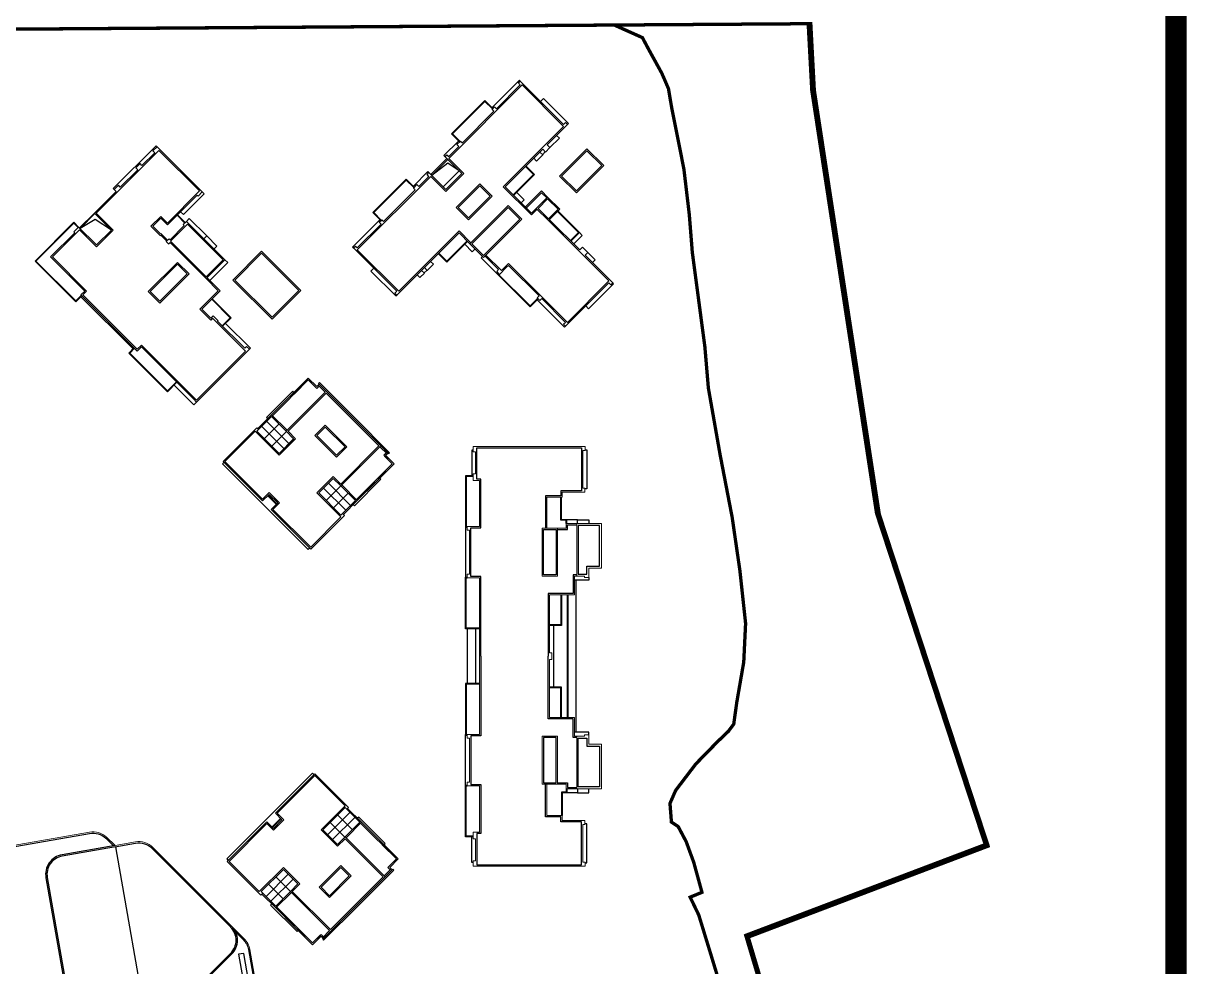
# Model space of a CAD drawing. Header units: millimetres. Extents: x 434053 to 1059003, y -2417481 to 936527.
# Drawn here: x 554260 to 556446, y -1805758 to -1803985 of the extents above; entities that cross this region are included whole.
import ezdxf
from ezdxf.lldxf.tags import DXFTag

# ---------------------------------------------------------------- set-up
doc = ezdxf.new("R2010")
doc.units = ezdxf.units.MM
doc.header["$LTSCALE"] = 1000
doc.header["$MEASUREMENT"] = 0
doc.linetypes.add('示意图$0$DASHDOT', pattern=[25.4, 12.7, -6.35, 0, -6.35])
for name, color, linetype in [('A-ANNO-TTLB', 7, 'Continuous'), ('TITLIN', 7, 'Continuous'), ('图框层', 3, 'Continuous'), ('图签 A1$0$净用地范围线', 6, 'Continuous'), ('建筑轮廓-首层平台', 90, 'Continuous'), ('示意图$0$A-FURN', 251, 'Continuous'), ('示意图$0$A-WALL', 2, 'Continuous'), ('示意图$0$WALL', 4, 'Continuous'), ('示意图$0$净用地范围线', 6, 'Continuous'), ('示意图$0$图签 A1$0$净用地范围线', 6, 'Continuous'), ('示意图$0$建筑轮廓-窗-阳台', 255, 'Continuous'), ('示意图$0$建筑轮廓-首层平台', 90, 'Continuous')]:
    doc.layers.add(name, color=color, linetype=linetype)
doc.layers.add('示意图$0$建筑轮廓-塔楼', color=4, linetype='Continuous', lineweight=0)
doc.layers.add('示意图$0$绿化系统', color=106, linetype='Continuous', lineweight=5)
tags = doc.linetypes.add('图签 A1$0$DASHDOT', pattern=[1, 0.5, -0.25, 0, -0.25]).pattern_tags.tags
tags[10:11] = [DXFTag(74, 4), DXFTag(75, 0), DXFTag(340, '0'), DXFTag(46, 1.0), DXFTag(50, 0.0), DXFTag(44, 0.0), DXFTag(45, 0.0)]
tags[8:9] = [DXFTag(74, 4), DXFTag(75, 0), DXFTag(340, '0'), DXFTag(46, 1.0), DXFTag(50, 0.0), DXFTag(44, 0.0), DXFTag(45, 0.0)]
tags[6:7] = [DXFTag(74, 4), DXFTag(75, 0), DXFTag(340, '0'), DXFTag(46, 1.0), DXFTag(50, 0.0), DXFTag(44, 0.0), DXFTag(45, 0.0)]
tags[4:5] = [DXFTag(74, 4), DXFTag(75, 0), DXFTag(340, '0'), DXFTag(46, 1.0), DXFTag(50, 0.0), DXFTag(44, 0.0), DXFTag(45, 0.0)]
tags = doc.linetypes.add('示意图$0$图签 A1$0$DASHDOT', pattern=[1, 0.5, -0.25, 0, -0.25]).pattern_tags.tags
tags[10:11] = [DXFTag(74, 4), DXFTag(75, 0), DXFTag(340, '0'), DXFTag(46, 1.0), DXFTag(50, 0.0), DXFTag(44, 0.0), DXFTag(45, 0.0)]
tags[8:9] = [DXFTag(74, 4), DXFTag(75, 0), DXFTag(340, '0'), DXFTag(46, 1.0), DXFTag(50, 0.0), DXFTag(44, 0.0), DXFTag(45, 0.0)]
tags[6:7] = [DXFTag(74, 4), DXFTag(75, 0), DXFTag(340, '0'), DXFTag(46, 1.0), DXFTag(50, 0.0), DXFTag(44, 0.0), DXFTag(45, 0.0)]
tags[4:5] = [DXFTag(74, 4), DXFTag(75, 0), DXFTag(340, '0'), DXFTag(46, 1.0), DXFTag(50, 0.0), DXFTag(44, 0.0), DXFTag(45, 0.0)]

# ---------------------------------------------------------------- blocks, each defined once
blk = doc.blocks.new('asdfgafglogo2021h')
at = {"layer": 'TITLIN', "const_width": 80}
blk.add_lwpolyline([(392492.5, -19768.5), (398992.5, -19768.5)], dxfattribs=at)
blk = doc.blocks.new('asdfgafg21GZ_LABEL3')
at = {"xscale": 0.01, "yscale": 0.01, "zscale": 0.01}
blk.add_blockref('asdfgafglogo2021h', (-3989.925, 166.192), dxfattribs=at)
blk = doc.blocks.new('asdfgafgA$C15443CC7')
at = {"const_width": 120}
blk.add_lwpolyline([(198600, 82876.1), (208350, 82876.1)], dxfattribs=at)
blk.add_lwpolyline([(198600, 82876.1), (208350, 82876.1)], dxfattribs=at)
at = {"layer": 'A-ANNO-TTLB', "const_width": 100}
blk.add_lwpolyline([(198625.4, 82876.1), (208375.4, 82876.1), (208375.4, 70800), (198625.4, 70800)], close=True, dxfattribs=at)
at = {"layer": '图框层', "xscale": 150.0000000300889, "yscale": 150.0000000300889, "zscale": 150.0000000300889}
blk.add_blockref('asdfgafg21GZ_LABEL3', (208350, 87600), dxfattribs=at)
blk = doc.blocks.new('asdfgafg示意图$0$dfhghj')
at = {"color": 0, "linetype": 'ByBlock'}
for points in [[(5723, 31443), (11672, 35614, 0.4142131), (12407, 39793), (779, 56377, 0.4142136), (-3399, 57111)], [(-2403, 57566), (-1080, 58493, -0.153915), (526, 58999), (13579, 58999, 0.090583), (14710, 59206), (17984, 54541), (16074, 53201), (24652, 40969, -0.1540985), (25159, 39361), (25159, 18388), (24645, 18388), (24645, 17492)], [(-18141, 41898), (-18141, 41898), (-18141, 45075, -0.2443674), (-16948, 47366), (-3283, 56949)], [(5605, 31604), (11558, 35778, 0.4142131), (12243, 39678), (616, 56262, 0.4142136), (-3285, 56947, 0.4142136)], [(-18341, 41999), (-18341, 33899, 0.4166668), (-15341, 30924), (4001, 30899, 0.1547311), (5723, 31443)], [(-18141, 41999), (-18141, 33899, 0.4166668), (-15342, 31124, -0.0024153), (-15341, 31124), (4001, 31099, 0.1544003), (5605, 31604, 0.1544003)], [(-19018, 14830), (-20791, 14825), (-20791, 38533, -0.2385104), (-19650, 40788), (-18341, 41751)]]:
    blk.add_lwpolyline(points, format="xyb", dxfattribs=at)
for points in [[(10659, 58199), (959, 58199), (959, 57399), (10659, 57399), (10659, 58199)], [(13859, 58999), (13859, 52220), (15890, 52220), (16474, 52629)], [(-18141, 41999), (10615, 41999)], [(10860, 41999), (23929, 41999)], [(16753, 41999), (16753, 39999), (13959, 39999), (13959, 41999)], [(13959, 41749), (16753, 41749)], [(13959, 41499), (16753, 41499)], [(13959, 41249), (16753, 41249)], [(13959, 40999), (16753, 40999)], [(13959, 40749), (16753, 40749)], [(13959, 40499), (16753, 40499)], [(13959, 40249), (16753, 40249)], [(-5141, -25776), (-5141, -29801), (-341, -29801), (-341, -25776)], [(1459, -25776), (1459, -29801), (6259, -29801), (6259, -25776)], [(8059, -25776), (8059, -29801), (12859, -29801), (12859, -25776)]]:
    blk.add_lwpolyline(points, dxfattribs=at)
at = {"layer": '示意图$0$建筑轮廓-塔楼'}
blk.add_lwpolyline([(-10141, 9099), (17859, 9099), (17859, -15701), (-10141, -15701)], close=True, dxfattribs=at)
at = {"layer": '示意图$0$建筑轮廓-窗-阳台'}
blk.add_lwpolyline([(-13191, 18999), (20909, 18999), (20909, 17999), (21639, 18004), (24920, 17249), (26741, 14416), (26741, 13749), (27709, 13749), (27709, -20351), (26741, -20351), (26741, -21018), (24920, -23850), (21661, -24601), (20909, -24601), (20909, -25601), (-13191, -25601), (-13191, -24606), (-13921, -24606), (-17202, -23850), (-18991, -21067), (-18991, -20351), (-19991, -20351), (-19989, 13749), (-19023, 13752), (-19023, 14416), (-17202, 17249), (-13921, 18004), (-13191, 17999), (-13191, 18999)], dxfattribs=at)
blk.add_lwpolyline([(-9941, 8899), (17659, 8899), (17659, -15501), (-9941, -15501)], close=True, dxfattribs=at)
at = {"layer": '示意图$0$绿化系统', "color": 4}
for points in [[(-19491, 14629), (-20991, 14624), (-20991, 38533, -0.2385104), (-19769, 40949), (-18341, 41999), (-18341, 45075, -0.2443674), (-17063, 47530), (-1195, 58657, -0.153915), (526, 59199), (13579, 59199, 0.1035619), (14782, 59451), (18263, 54492), (16352, 53152), (24815, 41084, -0.1540985), (25359, 39361), (25359, 18188), (24845, 18188), (24845, 17492)], [(1189, 19387, 0.5677405), (-71, 19387), (-71, 19174), (-546, 19174), (-546, 19199), (-576, 19199), (-576, 19349), (-4906, 19349), (-4906, 19199), (-4936, 19199), (-4936, 19174), (-5411, 19174), (-5411, 19387, 0.5677405), (-6671, 19387), (-6671, 19174), (-7146, 19174), (-7146, 19199), (-7176, 19199), (-7176, 19349), (-11506, 19349), (-11506, 19199), (-11536, 19199), (-11536, 19174), (-12011, 19174), (-12011, 19387, 0.5677405), (-13271, 19387), (-13271, 19124), (-13391, 19124), (-13391, 18174), (-13960, 18174), (-13966, 18199), (-13966, 18498), (-14066, 18498), (-14066, 18197), (-17339, 17443), (-19150, 14624), (-19491, 14624), (-19491, 14524), (-19191, 14524), (-19166, 14508), (-19166, 13949), (-20089, 13949), (-20089, 13829), (-20379, 13829, 0.5677121), (-20379, 12570), (-20166, 12570), (-20166, 12094), (-20191, 12094), (-20191, 12064), (-20341, 12064), (-20341, 7735), (-20191, 7735), (-20191, 7704), (-20166, 7704), (-20166, 7229), (-20379, 7229, 0.5677121), (-20379, 5970), (-20166, 5970), (-20166, 5494), (-20191, 5494), (-20191, 5464), (-20341, 5464), (-20341, 1135), (-20191, 1135), (-20191, 1104), (-20166, 1104), (-20166, 629), (-20379, 629, 0.5677121), (-20379, -630), (-20166, -630), (-20166, -1106), (-20191, -1106), (-20191, -1136), (-20341, -1136), (-20341, -5466), (-20191, -5466), (-20191, -5496), (-20166, -5496), (-20166, -5971), (-20379, -5971, 0.5677121), (-20379, -7230), (-20166, -7230), (-20166, -7706), (-20191, -7706), (-20191, -7736), (-20341, -7736), (-20341, -12066), (-20191, -12066), (-20191, -12096), (-20166, -12096), (-20166, -12571), (-20379, -12571, 0.5677121), (-20379, -13830), (-20166, -13830), (-20166, -14306), (-20191, -14306), (-20191, -14336), (-20341, -14336), (-20341, -18666), (-20191, -18666), (-20191, -18696), (-20166, -18696), (-20166, -19171), (-20379, -19171, 0.567935), (-20379, -20430), (-20089, -20430), (-20089, -20551), (-19166, -20551), (-19166, -21110), (-19191, -21126), (-19491, -21126), (-19491, -21226), (-19150, -21226), (-17338, -24044), (-14066, -24798), (-14066, -25099), (-13966, -25099), (-13966, -24801), (-13960, -24776), (-13391, -24776), (-13391, -25725), (-13270, -25725), (-13270, -25989, 0.5677405), (-12011, -25989), (-12011, -25776), (-11536, -25776), (-11536, -25801), (-11506, -25801), (-11506, -25951), (-7176, -25951), (-7176, -25801), (-7146, -25801), (-7146, -25776), (-6670, -25776), (-6670, -25989, 0.5677405), (-5411, -25989), (-5411, -25776), (-4936, -25776), (-4936, -25801), (-4906, -25801), (-4906, -25951), (-576, -25951), (-576, -25801), (-546, -25801), (-546, -25776), (-70, -25776), (-70, -25989, 0.5677405), (1189, -25989), (1189, -25776), (1664, -25776), (1664, -25801), (1694, -25801), (1694, -25951), (6024, -25951), (6024, -25801), (6055, -25801), (6054, -25776), (6529, -25776), (6529, -25989, 0.5677405), (7789, -25989), (7789, -25776), (8264, -25776), (8264, -25801), (8294, -25801), (8294, -25951), (12624, -25951), (12624, -25801), (12654, -25801), (12654, -25776), (13129, -25776), (13129, -25989, 0.5677405), (14389, -25989), (14389, -25776), (14864, -25776), (14864, -25801), (14894, -25801), (14894, -25951), (19224, -25951), (19224, -25801), (19254, -25801), (19254, -25776), (19729, -25776), (19729, -25989, 0.5677405), (20989, -25989), (20989, -25725), (21109, -25725), (21109, -24776), (21678, -24776), (21684, -24801), (21684, -25099), (21784, -25099), (21784, -24798), (25057, -24044), (26868, -21226), (27209, -21226), (27209, -21126), (26909, -21126), (26884, -21110), (26884, -20551), (27807, -20551), (27807, -20430), (28097, -20430, 0.567935), (28097, -19171), (27884, -19171), (27884, -18696), (27909, -18696), (27909, -18666), (28059, -18666), (28059, -14336), (27909, -14336), (27909, -14306), (27884, -14306), (27884, -13831), (28097, -13831, 0.5677121), (28097, -12571), (27884, -12571), (27884, -12096), (27909, -12096), (27909, -12066), (28059, -12066), (28059, -7736), (27909, -7736), (27909, -7706), (27884, -7706), (27884, -7230), (28097, -7230, 0.5677121), (28097, -5971), (27884, -5971), (27884, -5496), (27909, -5496), (27909, -5466), (28059, -5466), (28059, -1136), (27909, -1136), (27909, -1106), (27884, -1106), (27884, -630), (28097, -630, 0.5677121), (28097, 629), (27884, 629), (27884, 1104), (27909, 1104), (27909, 1134), (28059, 1134), (28059, 5464), (27909, 5464), (27909, 5494), (27884, 5494), (27884, 5970), (28097, 5970, 0.5677121), (28097, 7229), (27884, 7229), (27884, 7704), (27909, 7704), (27909, 7734), (28059, 7734), (28059, 12064), (27909, 12064), (27909, 12094), (27884, 12094), (27884, 12570), (28097, 12570, 0.5677121), (28097, 13829), (27807, 13829), (27807, 13949), (26884, 13949), (26884, 14508), (26909, 14524), (27209, 14524), (27209, 14624), (26869, 14624), (25057, 17443), (21784, 18197), (21784, 18498), (21684, 18498), (21684, 18199), (21678, 18174), (21109, 18174), (21109, 19124), (20989, 19124), (20989, 19387, 0.5677405), (19729, 19387), (19729, 19174), (19254, 19174), (19254, 19199), (19224, 19199), (19224, 19349), (14894, 19349), (14894, 19199), (14864, 19199), (14864, 19174), (14389, 19174), (14389, 19387, 0.5677405), (13130, 19387), (13129, 19174), (12654, 19174), (12654, 19199), (12624, 19199), (12624, 19349), (8294, 19349), (8294, 19199), (8264, 19199), (8264, 19174), (7789, 19174), (7789, 19387, 0.5677405), (6529, 19387), (6529, 19174), (6054, 19174), (6055, 19199), (6024, 19199), (6024, 19349), (1694, 19349), (1694, 19199), (1664, 19199), (1664, 19174), (1189, 19174), (1189, 19387)]]:
    blk.add_lwpolyline(points, format="xyb", dxfattribs=at)
blk = doc.blocks.new('asdfgafg示意图$0$444444#')
at = {"layer": '示意图$0$建筑轮廓-塔楼'}
for points in [[(712059.77, 2542305.18), (712059.77, 2542308.78), (712059.07, 2542308.78), (712059.07, 2542314.08), (712065.77, 2542314.08), (712065.77, 2542312.18), (712067.17, 2542312.18), (712067.17, 2542311.53), (712066.97, 2542311.53), (712066.97, 2542310.03), (712069.77, 2542310.03), (712069.77, 2542306.28), (712078.47, 2542306.28), (712078.47, 2542306.63), (712078.97, 2542306.63)], [(712065.77, 2542312.18), (712065.77, 2542314.08), (712059.07, 2542314.08), (712059.07, 2542310.38), (712066.97, 2542310.38), (712066.97, 2542311.53), (712067.17, 2542311.53), (712067.17, 2542312.18), (712065.77, 2542312.18)], [(712098.17, 2542305.18), (712098.17, 2542308.78), (712098.87, 2542308.78), (712098.87, 2542314.08), (712092.17, 2542314.08), (712092.17, 2542312.18), (712090.77, 2542312.18), (712090.77, 2542311.53), (712090.97, 2542311.53), (712090.97, 2542310.03), (712088.17, 2542310.03), (712088.17, 2542306.28), (712079.47, 2542306.28), (712079.47, 2542306.63), (712078.97, 2542306.63)], [(712092.17, 2542312.18), (712092.17, 2542314.08), (712098.87, 2542314.08), (712098.87, 2542310.38), (712090.97, 2542310.38), (712090.97, 2542311.53), (712090.77, 2542311.53), (712090.77, 2542312.18), (712092.17, 2542312.18)], [(712047.47, 2542311.63), (712048.07, 2542311.63), (712048.07, 2542311.28), (712053.72, 2542311.28), (712053.72, 2542311.58), (712054.32, 2542311.58), (712054.32, 2542308.18), (712055.07, 2542308.18), (712055.07, 2542305.88), (712059.77, 2542305.88)], [(712078.97, 2542295.78), (712067.22, 2542295.78), (712067.22, 2542293.93), (712066.67, 2542293.93), (712066.67, 2542294.28), (712060.07, 2542294.28), (712060.07, 2542293.93), (712059.52, 2542293.93), (712059.52, 2542295.78), (712052.57, 2542295.78), (712052.57, 2542294.83), (712051.57, 2542294.83), (712051.57, 2542295.18), (712048.27, 2542295.18), (712048.27, 2542294.83), (712047.47, 2542294.83), (712047.47, 2542311.63)], [(712078.97, 2542295.78), (712090.72, 2542295.78), (712090.72, 2542293.93), (712091.27, 2542293.93), (712091.27, 2542294.28), (712097.87, 2542294.28), (712097.87, 2542293.93), (712098.42, 2542293.93), (712098.42, 2542295.78), (712105.37, 2542295.78), (712105.37, 2542294.83), (712106.37, 2542294.83), (712106.37, 2542295.18), (712109.67, 2542295.18), (712109.67, 2542294.83), (712110.47, 2542294.83), (712110.47, 2542311.63)], [(712110.47, 2542311.63), (712109.87, 2542311.63), (712109.87, 2542311.28), (712104.22, 2542311.28), (712104.22, 2542311.58), (712103.62, 2542311.58), (712103.62, 2542308.18), (712102.87, 2542308.18), (712102.87, 2542305.88), (712098.17, 2542305.88)], [(712066.77, 2542307.28), (712066.77, 2542305.38), (712059.97, 2542305.38), (712059.97, 2542307.28)]]:
    blk.add_lwpolyline(points, dxfattribs=at)
for points in [[(712059.77, 2542307.48), (712066.97, 2542307.48), (712066.97, 2542305.18), (712059.77, 2542305.18)], [(712098.17, 2542307.48), (712090.97, 2542307.48), (712090.97, 2542305.18), (712098.17, 2542305.18)]]:
    blk.add_lwpolyline(points, close=True, dxfattribs=at)
at = {"layer": '示意图$0$建筑轮廓-窗-阳台'}
for points in [[(712065.47, 2542311.88), (712065.47, 2542313.78), (712059.37, 2542313.78), (712059.37, 2542310.58), (712066.67, 2542310.58), (712066.67, 2542311.83), (712066.67, 2542311.83), (712066.67, 2542311.88)], [(712092.47, 2542311.88), (712092.47, 2542313.78), (712098.57, 2542313.78), (712098.57, 2542310.58), (712091.27, 2542310.58), (712091.27, 2542311.83), (712091.27, 2542311.83), (712091.27, 2542311.88)], [(712059.97, 2542307.28), (712066.77, 2542307.28), (712066.77, 2542305.38), (712059.97, 2542305.38)], [(712097.97, 2542307.28), (712091.17, 2542307.28), (712091.17, 2542305.38), (712097.97, 2542305.38)]]:
    blk.add_lwpolyline(points, close=True, dxfattribs=at)
for points in [[(712078.97, 2542295.98), (712067.02, 2542295.98), (712067.02, 2542294.48), (712059.72, 2542294.48), (712059.72, 2542295.98), (712052.37, 2542295.98), (712052.37, 2542295.38), (712047.67, 2542295.38), (712047.67, 2542311.08), (712054.12, 2542311.08), (712054.12, 2542307.98), (712054.87, 2542307.98), (712054.87, 2542305.68), (712059.77, 2542305.68)], [(712047.97, 2542311.63), (712047.97, 2542311.88), (712053.82, 2542311.88), (712053.82, 2542311.58)], [(712058.47, 2542310.48), (712058.47, 2542312.18), (712059.07, 2542312.18)], [(712067.17, 2542312.18), (712067.57, 2542312.18), (712067.57, 2542310.03)], [(712078.97, 2542295.98), (712090.92, 2542295.98), (712090.92, 2542294.48), (712098.22, 2542294.48), (712098.22, 2542295.98), (712105.57, 2542295.98), (712105.57, 2542295.38), (712110.27, 2542295.38), (712110.27, 2542311.08), (712103.82, 2542311.08), (712103.82, 2542307.98), (712103.07, 2542307.98), (712103.07, 2542305.68), (712098.17, 2542305.68)], [(712090.77, 2542312.18), (712090.37, 2542312.18), (712090.37, 2542310.03)], [(712099.47, 2542310.48), (712099.47, 2542312.18), (712098.87, 2542312.18)], [(712109.97, 2542311.63), (712109.97, 2542311.88), (712104.12, 2542311.88), (712104.12, 2542311.58)], [(712059.07, 2542310.48), (712058.47, 2542310.48), (712058.47, 2542308.08), (712055.07, 2542308.08)], [(712059.97, 2542307.48), (712059.97, 2542308.98), (712059.27, 2542308.98), (712059.27, 2542310.38)], [(712066.77, 2542310.38), (712066.77, 2542309.83), (712069.57, 2542309.83), (712069.57, 2542306.08), (712078.97, 2542306.08)], [(712067.57, 2542310.25), (712090.37, 2542310.25)], [(712069.77, 2542309.03), (712088.17, 2542309.03)], [(712091.17, 2542310.38), (712091.17, 2542309.83), (712088.37, 2542309.83), (712088.37, 2542306.08), (712078.97, 2542306.08)], [(712097.97, 2542307.48), (712097.97, 2542308.98), (712098.67, 2542308.98), (712098.67, 2542310.38)], [(712098.87, 2542310.48), (712099.47, 2542310.48), (712099.47, 2542308.18), (712102.87, 2542308.18)], [(712059.07, 2542308.78), (712058.57, 2542308.78), (712058.57, 2542307.98), (712055.07, 2542307.98)], [(712059.07, 2542308.88), (712058.47, 2542308.88)], [(712069.77, 2542308.93), (712088.17, 2542308.93)], [(712069.77, 2542308.08), (712074.35, 2542308.08), (712074.35, 2542306.28)], [(712069.77, 2542307.98), (712074.25, 2542307.98), (712074.25, 2542306.28)], [(712088.17, 2542308.08), (712083.6, 2542308.08), (712083.6, 2542306.28)], [(712088.17, 2542307.98), (712083.7, 2542307.98), (712083.7, 2542306.28)], [(712091.17, 2542307.28), (712091.17, 2542305.38), (712097.97, 2542305.38), (712097.97, 2542307.28)], [(712098.87, 2542308.88), (712099.47, 2542308.88)], [(712098.87, 2542308.78), (712099.37, 2542308.78), (712099.37, 2542308.08), (712102.87, 2542308.08)], [(712074.35, 2542306.88), (712083.6, 2542306.88)], [(712074.87, 2542295.78), (712074.87, 2542293.68), (712067.12, 2542293.68), (712067.12, 2542293.93)], [(712074.77, 2542295.78), (712074.77, 2542293.78), (712067.22, 2542293.78), (712067.22, 2542293.93)], [(712074.87, 2542295.18), (712083.07, 2542295.18)], [(712083.07, 2542295.78), (712083.07, 2542293.68), (712090.82, 2542293.68), (712090.82, 2542293.93)], [(712083.17, 2542295.78), (712083.17, 2542293.78), (712090.72, 2542293.78), (712090.72, 2542293.93)], [(712048.02, 2542294.83), (712048.02, 2542294.63), (712051.87, 2542294.63)], [(712051.87, 2542294.83), (712051.87, 2542293.68), (712059.62, 2542293.68), (712059.62, 2542293.93)], [(712051.97, 2542294.83), (712051.97, 2542293.78), (712059.52, 2542293.78), (712059.52, 2542293.93)], [(712059.62, 2542293.68), (712067.22, 2542293.68)], [(712074.88, 2542293.93), (712083.07, 2542293.93)], [(712098.32, 2542293.68), (712090.72, 2542293.68)], [(712106.07, 2542294.83), (712106.07, 2542293.68), (712098.32, 2542293.68), (712098.32, 2542293.93)], [(712105.97, 2542294.83), (712105.97, 2542293.78), (712098.42, 2542293.78), (712098.42, 2542293.93)], [(712109.93, 2542294.83), (712109.93, 2542294.63), (712106.08, 2542294.63)]]:
    blk.add_lwpolyline(points, dxfattribs=at)
blk = doc.blocks.new('asdfgafg示意图$0$111717')
at = {"color": 0, "linetype": 'ByBlock'}
for points in [[(712469.1, 2542320.55), (712469.52, 2542320.98), (712470.94, 2542319.56)], [(712471.57, 2542318.85), (712472, 2542318.43)], [(712489.32, 2542301.11), (712489.75, 2542300.68)]]:
    blk.add_lwpolyline(points, dxfattribs=at)
at = {"layer": '示意图$0$WALL'}
for points in [[(712485.36, 2542307.54), (712483.74, 2542305.92), (712488.01, 2542301.64), (712488.44, 2542302.06), (712489.36, 2542301.14), (712488.93, 2542300.72), (712493.07, 2542296.58), (712492.79, 2542296.3), (712492.5, 2542296.58), (712486, 2542290.08), (712485.72, 2542290.36), (712486, 2542290.64), (712482.43, 2542294.21), (712482.14, 2542293.93), (712481.76, 2542294.32), (712482.04, 2542294.6), (712477.3, 2542299.34), (712477.02, 2542299.06), (712476.49, 2542299.59), (712476.77, 2542299.87), (712475.25, 2542301.39), (712474.97, 2542301.11), (712474.68, 2542301.39), (712477.23, 2542303.94), (712474.83, 2542306.34), (712472.28, 2542303.79), (712472, 2542304.08), (712472.28, 2542304.36), (712470.76, 2542305.88), (712470.48, 2542305.6), (712469.95, 2542306.13), (712470.23, 2542306.41), (712465.49, 2542311.15), (712465.21, 2542310.87), (712464.82, 2542311.25), (712465.1, 2542311.54), (712461.53, 2542315.11), (712461.25, 2542314.83), (712460.97, 2542315.11)], [(712489.36, 2542300.29), (712489.78, 2542300.72), (712490.45, 2542300.05), (712490.03, 2542299.62)]]:
    blk.add_lwpolyline(points, dxfattribs=at)
for points in [[(712479.63, 2542313.27), (712481.68, 2542315.32), (712487.41, 2542309.59), (712485.36, 2542307.54)], [(712476.38, 2542309.03), (712479.92, 2542305.49), (712481.76, 2542307.33), (712478.22, 2542310.87)]]:
    blk.add_lwpolyline(points, close=True, dxfattribs=at)
at = {"layer": '示意图$0$建筑轮廓-塔楼'}
for points in [[(712487.2, 2542309.81), (712489.25, 2542311.86), (712489.53, 2542311.57), (712489.96, 2542312), (712488.9, 2542313.06), (712488.9, 2542313.06), (712488.61, 2542313.34), (712493.21, 2542317.94), (712493.49, 2542317.65), (712493.88, 2542318.04), (712493.6, 2542318.33), (712497.17, 2542321.9), (712497.45, 2542321.61), (712497.74, 2542321.9), (712491.23, 2542328.4), (712491.51, 2542328.68), (712491.23, 2542328.97), (712487.09, 2542324.83), (712486.67, 2542325.26), (712485.86, 2542324.44), (712486.28, 2542324.02), (712481.76, 2542319.49)], [(712475.21, 2542321.01), (712471.11, 2542325.11), (712473.62, 2542327.63), (712477.73, 2542323.52), (712475.21, 2542321.01)], [(712471.18, 2542318.47), (712471.61, 2542318.89), (712470.94, 2542319.56), (712470.51, 2542319.14), (712467.47, 2542322.18), (712467.19, 2542321.9), (712467.47, 2542321.61), (712460.97, 2542315.11)], [(712480.06, 2542317.51), (712480.77, 2542316.81), (712476.81, 2542312.85), (712472.53, 2542317.12), (712472.95, 2542317.55), (712472.03, 2542318.47), (712471.61, 2542318.04), (712471.18, 2542318.47)], [(712478.36, 2542319.21), (712477.44, 2542318.29), (712479.85, 2542315.89)]]:
    blk.add_lwpolyline(points, dxfattribs=at)
blk.add_lwpolyline([(712481.9, 2542319.35), (712480.2, 2542321.05), (712478.36, 2542319.21), (712480.06, 2542317.51)], close=True, dxfattribs=at)
at = {"layer": '示意图$0$建筑轮廓-窗-阳台'}
for points in [[(712487.06, 2542309.95), (712489.39, 2542312.28), (712488.61, 2542313.06), (712488.61, 2542313.06), (712488.33, 2542313.34), (712497.17, 2542322.18), (712490.95, 2542328.4), (712481.9, 2542319.35)], [(712494.7, 2542324.94), (712495.12, 2542325.36), (712491.37, 2542329.11), (712491.23, 2542328.97)], [(712486.67, 2542325.26), (712487.77, 2542326.35), (712488.19, 2542325.93)], [(712480.47, 2542320.78), (712483.7, 2542323.98), (712484.97, 2542322.71)], [(712480.54, 2542320.71), (712483.7, 2542323.84), (712484.9, 2542322.64)], [(712483.7, 2542323.98), (712484.12, 2542324.41), (712485.4, 2542323.13)], [(712480.2, 2542317.65), (712481.05, 2542316.81), (712476.81, 2542312.56), (712467.75, 2542321.61), (712461.53, 2542315.39), (712472.56, 2542304.36), (712474.83, 2542306.62), (712477.51, 2542303.94), (712475.25, 2542301.67), (712486.28, 2542290.64), (712492.5, 2542296.87), (712483.45, 2542305.92), (712485.22, 2542307.68)], [(712464.01, 2542318.15), (712463.58, 2542318.57), (712467.33, 2542322.32), (712467.47, 2542322.18)], [(712497.74, 2542321.9), (712497.88, 2542321.76), (712493.78, 2542317.65)], [(712471.61, 2542318.04), (712472.77, 2542316.88)], [(712478.5, 2542319.07), (712477.72, 2542318.29), (712479.99, 2542316.03)], [(712489.67, 2542311.71), (712489.82, 2542311.57), (712494.84, 2542316.59), (712493.63, 2542317.8)], [(712473.69, 2542315.96), (712474.97, 2542317.23), (712478.08, 2542314.12)], [(712473.76, 2542315.89), (712474.97, 2542317.09), (712478.01, 2542314.05)], [(712489.75, 2542311.79), (712489.82, 2542311.71), (712494.7, 2542316.59), (712493.56, 2542317.72)], [(712460.97, 2542315.11), (712460.82, 2542314.97), (712464.93, 2542310.87)], [(712477.65, 2542314.54), (712478.79, 2542315.67), (712479.21, 2542315.25)], [(712465.07, 2542311.01), (712463.87, 2542309.8), (712468.89, 2542304.78), (712470.09, 2542305.99)], [(712465.14, 2542310.94), (712464.01, 2542309.8), (712468.89, 2542304.93), (712470.02, 2542306.06)], [(712487.27, 2542309.45), (712487.48, 2542309.24), (712489.82, 2542311.57)], [(712486.14, 2542308.32), (712486.56, 2542307.9), (712485.43, 2542306.76)], [(712469.95, 2542305.84), (712472.14, 2542303.65), (712472.28, 2542303.79)], [(712474.4, 2542305.92), (712473.29, 2542304.23), (712475.14, 2542301.85)], [(712474.4, 2542305.92), (712476.81, 2542303.51)], [(712486.78, 2542302.88), (712487.98, 2542304.08), (712484.94, 2542307.12)], [(712486.85, 2542302.8), (712488.12, 2542304.08), (712485.01, 2542307.19)], [(712472.56, 2542304.08), (712474.97, 2542301.67)], [(712472.74, 2542304.25), (712475.14, 2542301.85)], [(712474.68, 2542301.39), (712474.54, 2542301.25), (712476.74, 2542299.06)], [(712488.93, 2542300.72), (712488.01, 2542301.64)], [(712476.88, 2542299.2), (712475.67, 2542298), (712480.7, 2542292.98), (712481.9, 2542294.18)], [(712476.95, 2542299.13), (712475.82, 2542298), (712480.7, 2542293.12), (712481.83, 2542294.25)], [(712489.04, 2542293.12), (712489.46, 2542292.69), (712493.21, 2542296.44), (712493.07, 2542296.58)], [(712481.76, 2542294.04), (712485.86, 2542289.94), (712485.99, 2542290.07)]]:
    blk.add_lwpolyline(points, dxfattribs=at)
for points in [[(712475.21, 2542321.29), (712471.4, 2542325.11), (712473.62, 2542327.34), (712477.44, 2542323.52)], [(712480.06, 2542317.8), (712481.61, 2542319.35), (712480.2, 2542320.77), (712478.64, 2542319.21)], [(712479.92, 2542313.27), (712481.68, 2542315.04), (712487.13, 2542309.59), (712485.36, 2542307.83)], [(712476.66, 2542309.03), (712479.92, 2542305.77), (712481.47, 2542307.33), (712478.22, 2542310.58)]]:
    blk.add_lwpolyline(points, close=True, dxfattribs=at)
blk = doc.blocks.new('asdfgafg示意图$0$81172222')
at = {"layer": '示意图$0$WALL'}
for points in [[(-19034776070.74308, -6398946116.633674), (-19034771757.67857, -6398950430.358551), (-19034765889.334202, -6398944561.909058), (-19034770203.30558, -6398940248.012967)], [(-19034774410.553799, -6398958739.343109), (-19034770026.455261, -6398963123.394996), (-19034768294.05088, -6398961390.969068), (-19034772678.153351, -6398957006.921115)]]:
    blk.add_lwpolyline(points, close=True, dxfattribs=at)
for points in [[(-19034777733.939209, -6398960224.280781), (-19034778759.246609, -6398961249.623203), (-19034778688.5355, -6398961320.333445), (-19034779819.897991, -6398962451.687737), (-19034781021.986992, -6398961249.613685), (-19034780032.043652, -6398960259.658035), (-19034784486.83263, -6398955804.924149), (-19034784345.412151, -6398955663.501911), (-19034784981.823662, -6398955027.098633), (-19034791770.00655, -6398961815.365942), (-19034791133.574959, -6398962451.789295), (-19034790850.744991, -6398962168.933848), (-19034788941.56535, -6398964078.090056), (-19034789224.34214, -6398964360.870362), (-19034788587.959129, -6398964997.25309), (-19034788305.165291, -6398964714.482201), (-19034785688.853931, -6398967330.761023), (-19034785971.630718, -6398967613.541331), (-19034785335.230671, -6398968249.933481), (-19034785052.45282, -6398967967.129068), (-19034781799.72929, -6398971219.809832), (-19034779254.170631, -6398968674.219486), (-19034777026.891392, -6398970901.712992), (-19034779713.76273, -6398973588.618895), (-19034779006.65155, -6398974295.721279), (-19034778865.23106, -6398974154.29903), (-19034775223.604729, -6398977795.872449), (-19034770097.105679, -6398972669.309803), (-19034769531.429939, -6398973234.978512), (-19034761081.56702, -6398964785.010354), (-19034761717.95314, -6398964148.624523), (-19034756414.6992, -6398958845.284371), (-19034756414.95557, -6398958845.529034), (-19034753904.487629, -6398956335.029879), (-19034753904.46904, -6398956335.049401), (-19034753445.937691, -6398955874.34196), (-19034761364.25069, -6398947955.633508), (-19034761788.771999, -6398948380.133615), (-19034761505.914341, -6398948662.987756), (-19034765571.764091, -6398952728.888165), (-19034765642.48748, -6398952658.165971), (-19034766384.937698, -6398953400.625443), (-19034766031.369881, -6398953754.188541), (-19034767374.859798, -6398955097.695148), (-19034770132.596409, -6398952339.992839), (-19034772112.483391, -6398954319.913074)], [(-19034777380.395641, -6398959870.732817), (-19034771971.062401, -6398954461.332305), (-19034774799.507111, -6398951632.922768), (-19034780562.409439, -6398957395.897391), (-19034780067.431931, -6398957890.868745), (-19034779925.99324, -6398957749.428303), (-19034777804.65971, -6398959870.735456), (-19034777946.072559, -6398960012.150067), (-19034777521.805851, -6398960436.411497), (-19034777168.262291, -6398960082.863533), (-19034777380.395641, -6398959870.732817)]]:
    blk.add_lwpolyline(points, dxfattribs=at)
at = {"layer": '示意图$0$建筑轮廓-窗-阳台'}
for points in [[(-19034775787.925449, -6398946116.630243), (-19034771757.66901, -6398950147.503745), (-19034766172.17688, -6398944561.911559), (-19034770203.2901, -6398940530.868703)], [(-19034777592.528118, -6398959800.023458), (-19034772253.905109, -6398954461.334062), (-19034774799.505348, -6398951915.765481), (-19034780138.128361, -6398957254.454877)], [(-19034774127.71122, -6398958739.341477), (-19034770026.45689, -6398962840.552156), (-19034768576.893589, -6398961390.970826), (-19034772678.151588, -6398957289.763827)]]:
    blk.add_lwpolyline(points, close=True, dxfattribs=at)
for points in [[(-19034765253.263908, -6398951561.85054), (-19034761505.92342, -6398947814.46344), (-19034761365.598999, -6398947956.981743)], [(-19034777592.516979, -6398960365.701258), (-19034778476.4039, -6398961249.621447), (-19034778405.692791, -6398961320.331688), (-19034779819.896229, -6398962734.530447), (-19034781304.8297, -6398961249.615442), (-19034780314.88636, -6398960259.659795), (-19034785123.242378, -6398955451.363583), (-19034791204.32288, -6398961532.519715), (-19034781799.744781, -6398970936.980853), (-19034779254.164711, -6398968391.369091), (-19034776744.056389, -6398970901.718884), (-19034779289.500179, -6398973447.195416), (-19034775223.60664, -6398977513.029883), (-19034770097.107441, -6398972386.467089), (-19034769531.43169, -6398972952.135798), (-19034761364.40889, -6398964785.011265), (-19034762000.794731, -6398964148.625707), (-19034756697.70908, -6398958845.453837), (-19034756697.965919, -6398958845.698031), (-19034753727.702999, -6398955875.398186), (-19034761081.417751, -6398948521.330353), (-19034766031.371601, -6398953471.345875), (-19034765748.527168, -6398953754.186783), (-19034767374.85804, -6398955380.537857), (-19034770132.594341, -6398952622.835858), (-19034771971.060848, -6398954461.333242)], [(-19034774799.507111, -6398951632.922768), (-19034774375.245689, -6398951208.656061), (-19034771688.23238, -6398953895.635948)], [(-19034768930.50246, -6398953542.071838), (-19034766101.791531, -6398950713.333469), (-19034764828.997181, -6398951986.111998)], [(-19034768859.791439, -6398953612.782173), (-19034766101.790749, -6398950854.754728), (-19034764899.70742, -6398952056.823115)], [(-19034778370.379429, -6398954355.306084), (-19034776850.092571, -6398952834.99357), (-19034776425.82238, -6398953259.258436)], [(-19034784981.823662, -6398955027.098633), (-19034784698.981049, -6398954744.251568), (-19034781587.69186, -6398957855.50206), (-19034782011.965931, -6398958279.760385)], [(-19034777946.11272, -6398954779.567511), (-19034778370.379429, -6398954355.306084), (-19034780986.667042, -6398956971.626856), (-19034780562.400341, -6398957395.888287)], [(-19034755990.256359, -6398959269.389929), (-19034753020.58886, -6398956299.685499), (-19034753444.852501, -6398955875.427141)], [(-19034781552.334499, -6398958739.387507), (-19034780385.63306, -6398957572.671564)], [(-19034781481.623379, -6398958810.097746), (-19034780314.921951, -6398957643.381803)], [(-19034761576.538689, -6398965279.98818), (-19034760798.689819, -6398966057.825979), (-19034755000.451031, -6398960259.515087), (-19034756414.462029, -6398958845.047195)], [(-19034761505.828522, -6398965209.276999), (-19034760798.690762, -6398965916.404687), (-19034755141.860519, -6398960259.504106), (-19034756485.184132, -6398958915.74645)], [(-19034785335.20417, -6398968249.959987), (-19034785476.69075, -6398968391.448328), (-19034791911.511589, -6398961956.73593), (-19034791770.101521, -6398961815.323483)], [(-19034769248.5583, -6398973234.973641), (-19034761435.10252, -6398965421.41497)], [(-19034779254.160702, -6398968674.209589), (-19034780839.267921, -6398971115.234015), (-19034779501.628189, -6398973376.481716)], [(-19034781799.72929, -6398971219.809832), (-19034779572.351681, -6398973447.179589)], [(-19034781729.01873, -6398971149.099029), (-19034779501.641121, -6398973376.468786)], [(-19034779713.762241, -6398973588.591913), (-19034780420.874538, -6398974295.713007), (-19034774587.194698, -6398980129.320299), (-19034768470.707432, -6398974012.791762), (-19034769389.98159, -6398973093.556312)], [(-19034779643.051121, -6398973659.302152), (-19034780279.45319, -6398974295.712127), (-19034774587.195389, -6398979987.899135), (-19034768612.130032, -6398974012.793501), (-19034769460.690781, -6398973164.268478)]]:
    blk.add_lwpolyline(points, dxfattribs=at)
blk = doc.blocks.new('asdfgafg示意图$0$5988465416541')
for points in [[(725072, -198559), (724872, -198559)], [(742872, -198559), (743072, -198559)]]:
    blk.add_lwpolyline(points)
at = {"layer": '示意图$0$A-FURN'}
for points in [[(726672, -195359), (724872, -195359), (724872, -198559)], [(741272, -195359), (743072, -195359), (743072, -198559)], [(726672, -195559), (725072, -195559), (725072, -198559)], [(741272, -195559), (742872, -195559), (742872, -198559)]]:
    blk.add_lwpolyline(points, dxfattribs=at)
at = {"layer": '示意图$0$A-WALL', "color": 7}
for p, q in [((724872, -203160), (724872, -195359)), ((724872, -195359), (726672, -195359)), ((726672, -195359), (726672, -195059)), ((726872, -195059), (726872, -195559)), ((741072, -195059), (741072, -195559)), ((741272, -195359), (741272, -195059)), ((743072, -195359), (741272, -195359)), ((743072, -203160), (743072, -195359)), ((726872, -195559), (725072, -195559)), ((725072, -195559), (725072, -203159)), ((741072, -195559), (742872, -195559)), ((742872, -195559), (742872, -203159))]:
    blk.add_line(p, q, dxfattribs=at)
for points in [[(724872, -198409), (724622, -198409), (724622, -204009), (724872, -204009), (724872, -198409)], [(743072, -198409), (743322, -198409), (743322, -204009), (743072, -204009), (743072, -198409)], [(728172, -203159), (724872, -203159), (724872, -206109), (725072, -206109), (725072, -203359), (728172, -203359)], [(729772, -203359), (729772, -206459)], [(738172, -203359), (738172, -206459)]]:
    blk.add_lwpolyline(points, dxfattribs=at)
at = {"layer": '示意图$0$A-WALL'}
for points in [[(726639, -203359), (726639, -206459)], [(728206, -203359), (728206, -206459)], [(739739, -203359), (739739, -206459)], [(741306, -203359), (741306, -206459)], [(725072, -204392), (729772, -204393)], [(725072, -205426), (729772, -205426)], [(742872, -204392), (738172, -204393)], [(742872, -205426), (738172, -205426)]]:
    blk.add_lwpolyline(points, dxfattribs=at)
at = {"layer": '示意图$0$建筑轮廓-塔楼'}
blk.add_lwpolyline([(728172, -195059), (728172, -203359), (729772, -203377), (729772, -206459), (725072, -206459), (725072, -206109), (724672, -206109), (724672, -213259), (733072, -213259), (733072, -211859), (734872, -211859), (734872, -213259), (743272, -213259), (743272, -206109), (742872, -206109), (742872, -206459), (738172, -206459), (738172, -203359), (739772, -203359), (739772, -194859), (728172, -194859)], dxfattribs=at)
blk.add_lwpolyline([(731672, -198559), (736272, -198559), (736272, -200759), (731672, -200759)], close=True, dxfattribs=at)
at = {"layer": '示意图$0$建筑轮廓-窗-阳台'}
for p, q in [((726672, -195059), (726672, -194859)), ((726672, -194859), (728172, -194859)), ((728172, -195059), (726672, -195059)), ((741272, -194859), (739772, -194859)), ((739772, -195059), (741272, -195059)), ((741272, -195059), (741272, -194859))]:
    blk.add_line(p, q, dxfattribs=at)
for points in [[(728372, -195059), (728372, -203161), (729972, -203179), (729972, -206659), (724872, -206659), (724872, -213059), (732872, -213059), (732872, -211659), (735072, -211659), (735072, -213059), (743072, -213059), (743072, -206659), (737972, -206659), (737972, -203159), (739572, -203159), (739572, -195059)], [(731872, -198759), (736072, -198759), (736072, -200559), (731872, -200559)]]:
    blk.add_lwpolyline(points, close=True, dxfattribs=at)
for points in [[(733972, -194859), (726522, -194859), (726522, -194659), (733972, -194659)], [(733972, -194859), (728172, -194859)], [(728172, -195059), (728172, -203159)], [(733972, -194859), (741422, -194859), (741422, -194659), (733972, -194659)], [(733972, -194859), (739772, -194859)], [(739772, -195059), (739772, -203159)], [(739772, -203159), (743072, -203159), (743072, -206109), (742872, -206109), (742872, -203359), (739772, -203359)], [(733072, -212059), (734872, -212059)], [(733072, -212159), (734872, -212159)], [(743072, -213259), (743072, -213559), (724872, -213559), (724872, -213259)]]:
    blk.add_lwpolyline(points, dxfattribs=at)
blk = doc.blocks.new('asdfgafg示意图$0$41654984141')
for points in [[(-19035772653.768452, -6398952665.960176), (-19035772490.029961, -6398952551.113739)], [(-19035787226.49498, -6398962887.293524), (-19035787390.233471, -6398963002.13996)]]:
    blk.add_lwpolyline(points)
at = {"layer": '示意图$0$A-FURN'}
for points in [[(-19035775801.219608, -6398950964.915529), (-19035774327.573139, -6398949931.297569), (-19035772490.029961, -6398952551.113739)], [(-19035775686.373169, -6398951128.654026), (-19035774376.465191, -6398950209.882509), (-19035772653.768452, -6398952665.960176)], [(-19035787754.130192, -6398959348.705841), (-19035789227.776661, -6398960382.323797), (-19035787390.233471, -6398963002.13996)], [(-19035787639.283749, -6398959512.444336), (-19035788949.19173, -6398960431.215857), (-19035787226.49498, -6398962887.293524)]]:
    blk.add_lwpolyline(points, dxfattribs=at)
at = {"layer": '示意图$0$A-WALL', "color": 7}
for p, q in [((-19035776137.227612, -6398950834.154442), (-19035775850.111511, -6398951243.500685)), ((-19035775801.21946, -6398950964.915745), (-19035775973.48912, -6398950719.308)), ((-19035775850.111511, -6398951243.500685), (-19035774376.465038, -6398950209.882727)), ((-19035774327.57299, -6398949931.297792), (-19035775801.21946, -6398950964.915745)), ((-19035774376.465038, -6398950209.882727), (-19035770012.300339, -6398956431.945604)), ((-19035769848.104328, -6398956317.751449), (-19035774327.57299, -6398949931.297792)), ((-19035789227.776508, -6398960382.324013), (-19035787754.130039, -6398959348.706057)), ((-19035787475.545101, -6398959397.598114), (-19035788949.19157, -6398960431.21607)), ((-19035787754.130039, -6398959348.706057), (-19035787926.3997, -6398959103.098312)), ((-19035787762.661201, -6398958988.251876), (-19035787475.545101, -6398959397.598114)), ((-19035784748.30785, -6398966768.77767), (-19035789227.776508, -6398960382.324013)), ((-19035788949.19157, -6398960431.21607), (-19035784585.026871, -6398966653.278947))]:
    blk.add_line(p, q, dxfattribs=at)
for points in [[(-19035772576.161129, -6398952428.307302), (-19035772371.491341, -6398952284.751592), (-19035769155.791039, -6398956869.429502), (-19035769360.468128, -6398957012.990337), (-19035772576.161129, -6398952428.307302)], [(-19035773745.308571, -6398959294.575428), (-19035771965.188801, -6398961832.522156)], [(-19035787476.37196, -6398962879.338652), (-19035787681.04174, -6398963022.894363), (-19035784465.341438, -6398967607.572271), (-19035784260.664341, -6398967464.011436), (-19035787476.37196, -6398962879.338652)], [(-19035782047.079849, -6398964873.158913), (-19035784748.765369, -6398966768.125388), (-19035783054.780231, -6398969183.268431), (-19035782891.04174, -6398969068.421994), (-19035784470.180431, -6398966817.017445), (-19035781932.23341, -6398965036.897408)], [(-19035780622.32576, -6398964118.126117), (-19035778842.20591, -6398966656.072788)]]:
    blk.add_lwpolyline(points, dxfattribs=at)
at = {"layer": '示意图$0$A-WALL'}
for points in [[(-19035769304.142101, -6398957441.578718), (-19035773151.539268, -6398960141.122319)], [(-19035768710.921341, -6398958287.34354), (-19035772558.318508, -6398960986.887136)], [(-19035772462.690319, -6398958394.944962), (-19035770682.570541, -6398960932.891685)], [(-19035771180.07209, -6398957495.31452), (-19035769399.952309, -6398960033.261242)], [(-19035783876.868599, -6398967662.912048), (-19035780028.556431, -6398964964.672987)], [(-19035781904.944019, -6398965017.756583), (-19035780124.824169, -6398967555.70326)], [(-19035783283.64782, -6398968508.676849), (-19035779435.335651, -6398965810.437791)], [(-19035783187.562241, -6398965917.38703), (-19035781407.44239, -6398968455.333703)]]:
    blk.add_lwpolyline(points, dxfattribs=at)
at = {"layer": '示意图$0$建筑轮廓-塔楼'}
blk.add_lwpolyline([(-19035786698.360649, -6398958241.749795), (-19035781932.23341, -6398965036.897408), (-19035780612.033581, -6398964132.799856), (-19035778842.20594, -6398966656.072813), (-19035782690.060459, -6398969354.96403), (-19035782891.04158, -6398969068.421883), (-19035783218.518608, -6398969298.114796), (-19035779112.758671, -6398975151.765556), (-19035772235.741982, -6398970328.215194), (-19035773039.666882, -6398969182.045973), (-19035771566.020248, -6398968148.427904), (-19035770762.095341, -6398969294.597138), (-19035763885.07848, -6398964471.046677), (-19035767990.838509, -6398958617.395596), (-19035768318.315201, -6398958847.088648), (-19035768117.334091, -6398959133.630798), (-19035771965.188839, -6398961832.522099), (-19035773745.308571, -6398959294.575428), (-19035772435.400921, -6398958375.804134), (-19035777316.60051, -6398951417.076483), (-19035786813.207088, -6398958078.011296)], dxfattribs=at)
blk.add_lwpolyline([(-19035781823.12429, -6398959097.361113), (-19035778057.138851, -6398956455.893003), (-19035776793.828018, -6398958257.016464), (-19035780559.81345, -6398960898.484573)], close=True, dxfattribs=at)
at = {"layer": '示意图$0$建筑轮廓-窗-阳台'}
for p, q in [((-19035776088.335709, -6398950555.569286), (-19035777316.374599, -6398951416.918026)), ((-19035777201.528, -6398951580.65641), (-19035775973.48912, -6398950719.308)), ((-19035775973.48912, -6398950719.308), (-19035776088.335709, -6398950555.569286)), ((-19035788041.246288, -6398958939.359596), (-19035786813.207088, -6398958078.011296)), ((-19035786698.360809, -6398958241.749908), (-19035787926.3997, -6398959103.098312)), ((-19035787926.3997, -6398959103.098312), (-19035788041.246288, -6398958939.359596))]:
    blk.add_line(p, q, dxfattribs=at)
for points in [[(-19035782064.791, -6398954747.464441), (-19035775965.53199, -6398950469.43457), (-19035776080.378441, -6398950305.696076), (-19035782179.63744, -6398954583.725944)], [(-19035782064.790852, -6398954747.464664), (-19035777316.374599, -6398951416.918026)], [(-19035777201.52816, -6398951580.656524), (-19035772550.24736, -6398958212.065639)], [(-19035782064.791, -6398954747.464441), (-19035788164.049999, -6398959025.494316), (-19035788278.89645, -6398958861.755821), (-19035782179.63744, -6398954583.725944)], [(-19035782064.790852, -6398954747.464664), (-19035786813.207088, -6398958078.011296)], [(-19035772550.24736, -6398958212.065639), (-19035769848.56184, -6398956317.099161), (-19035768154.57671, -6398958732.242209), (-19035768318.315201, -6398958847.088648), (-19035769897.453899, -6398956595.684099), (-19035772435.400921, -6398958375.804134)], [(-19035786698.360649, -6398958241.749795), (-19035782047.079849, -6398964873.158913)], [(-19035764048.816471, -6398964585.892767), (-19035763876.546612, -6398964831.500773), (-19035778776.74947, -6398975282.527268), (-19035778949.019661, -6398975036.918756)], [(-19035772924.820129, -6398969345.784581), (-19035771451.17366, -6398968312.166622)], [(-19035772867.396912, -6398969427.653828), (-19035771393.750439, -6398968394.03587)]]:
    blk.add_lwpolyline(points, dxfattribs=at)
for points in [[(-19035786534.62215, -6398958126.903355), (-19035781882.062038, -6398964760.136415), (-19035780561.862209, -6398963856.038864), (-19035778563.62101, -6398966704.96487), (-19035782738.952511, -6398969633.548965), (-19035779063.866619, -6398974873.180622), (-19035772514.32692, -6398970279.323136), (-19035773318.251808, -6398969133.153913), (-19035771517.128189, -6398967869.842968), (-19035770713.203289, -6398969016.012204), (-19035764163.66341, -6398964422.154619), (-19035767838.749279, -6398959182.522944), (-19035772014.080898, -6398962111.107035), (-19035774023.893509, -6398959245.683371), (-19035772713.991169, -6398958326.915808), (-19035777365.487259, -6398951695.657689)], [(-19035781544.539349, -6398959146.253164), (-19035778106.03091, -6398956734.477936), (-19035777072.41296, -6398958208.124406), (-19035780510.921391, -6398960619.899635)]]:
    blk.add_lwpolyline(points, close=True, dxfattribs=at)
blk = doc.blocks.new('asdfgafg示意图')
at = {"layer": '示意图$0$净用地范围线', "linetype": '示意图$0$DASHDOT', "ltscale": 0.2, "const_width": 0.5}
blk.add_lwpolyline([(711618.85, 2542344.85), (711615.79, 2542343.92), (711609.17, 2542341.89), (711606.49, 2542340.6), (711605.76, 2542342.37), (711601.27, 2542341.14), (711598.15, 2542340), (711595.89, 2542338.8), (711595.22, 2542337.79), (711592.42, 2542337.57), (711590.47, 2542338.42), (711586.49, 2542341.45), (711583.2, 2542344.66), (711581.58, 2542346.35), (711580.51, 2542347.14), (711577.21, 2542347.6), (711571.21, 2542348.64), (711565.4, 2542348.92), (711557.45, 2542348.06), (711549.46, 2542346.9), (711540.07, 2542345.09), (711530.06, 2542343.33), (711523.91, 2542342.81), (711509.69, 2542340.92), (711504.04, 2542340.47), (711497.21, 2542339.66), (711487.9, 2542337.81), (711485.13, 2542337.34), (711482.82, 2542336.34), (711479.48, 2542334.5), (711477.48, 2542333.43), (711475.59, 2542329.21), (711475.59, 2542329.21), (711476.77, 2542157.32)], dxfattribs=at)
at = {"layer": '示意图$0$图签 A1$0$净用地范围线', "color": 1, "linetype": '示意图$0$图签 A1$0$DASHDOT', "ltscale": 10, "const_width": 0.5}
blk.add_lwpolyline([(711673.28, 2542181.81, -0.027114), (711674.79, 2542367.88), (711612.48, 2542349.31), (711598.82, 2542385.32), (711549.02, 2542368.98), (711485.39, 2542359.23), (711475.39, 2542358.7), (711476.77, 2542157.32), (711486.69, 2542149.05), (711673.28, 2542181.81)], format="xyb", close=True, dxfattribs=at)
at = {"layer": '示意图$0$建筑轮廓-窗-阳台'}
blk.add_blockref('asdfgafg示意图$0$444444#', (-508.64, 13.21), dxfattribs=at)
at = {"layer": '示意图$0$建筑轮廓-窗-阳台', "yscale": 0.001, "zscale": 0.001}
for name, p, xscale, rotation in [('asdfgafg示意图$0$41654984141', (18354641.38, 12135433.76), 0.001, 9.954117816397044), ('asdfgafg示意图$0$5988465416541', (712264.33, 2541909.51), -0.001, 315.0000019252078), ('asdfgafg示意图$0$dfhghj', (711624.05, 2542216.12), 0.001, 9.958774256130848)]:
    blk.add_blockref(name, p, dxfattribs=dict(at, xscale=xscale, rotation=rotation))
at = {"layer": '示意图$0$建筑轮廓-窗-阳台', "xscale": 0.001, "yscale": 0.001, "zscale": 0.001}
blk.add_blockref('asdfgafg示意图$0$81172222', (19746285.62, 8941222.41), dxfattribs=at)
at = {"layer": '示意图$0$建筑轮廓-首层平台'}
blk.add_blockref('asdfgafg示意图$0$111717', (-976.95, 0), dxfattribs=at)
blk = doc.blocks.new('asdfgafgA$C68E668AA')
at = {"layer": '图签 A1$0$净用地范围线', "color": 1, "linetype": '图签 A1$0$DASHDOT', "ltscale": 0.3, "const_width": 0.0625}
blk.add_lwpolyline([(23.321, 4.097, -0.027114), (23.511, 27.355), (15.721, 25.034), (14.014, 29.536), (7.789, 27.493), (-0.165, 26.275), (-1.415, 26.208), (-1.242, 1.036), (-0.002, 0.002), (23.321, 4.097)], format="xyb", close=True, dxfattribs=at)
at = {"xscale": 0.125236813593198, "yscale": 0.125236813593198, "zscale": 0.125236813593198, "rotation": 1.642517962813575e-05}
blk.add_blockref('asdfgafg示意图', (-89104.235, -318370.672), dxfattribs=at)
blk = doc.blocks.new('asdfadfsdhg')
at = {"xscale": 0.3333333333333333, "yscale": 0.3333333333333333, "zscale": 0.3333333333333333, "rotation": 270}
blk.add_blockref('asdfgafgA$C15443CC7', (0, 69950), dxfattribs=at)
at = {"layer": '建筑轮廓-首层平台', "xscale": 100, "yscale": 100, "zscale": 100, "rotation": 270}
blk.add_blockref('asdfgafgA$C68E668AA', (24313.2, 3199.1), dxfattribs=at)

msp = doc.modelspace()

# ---------------------------------------------------------------- block references
msp.add_blockref('asdfadfsdhg', (528800.9, -1807326.3))

doc.saveas('drawing.dxf')
